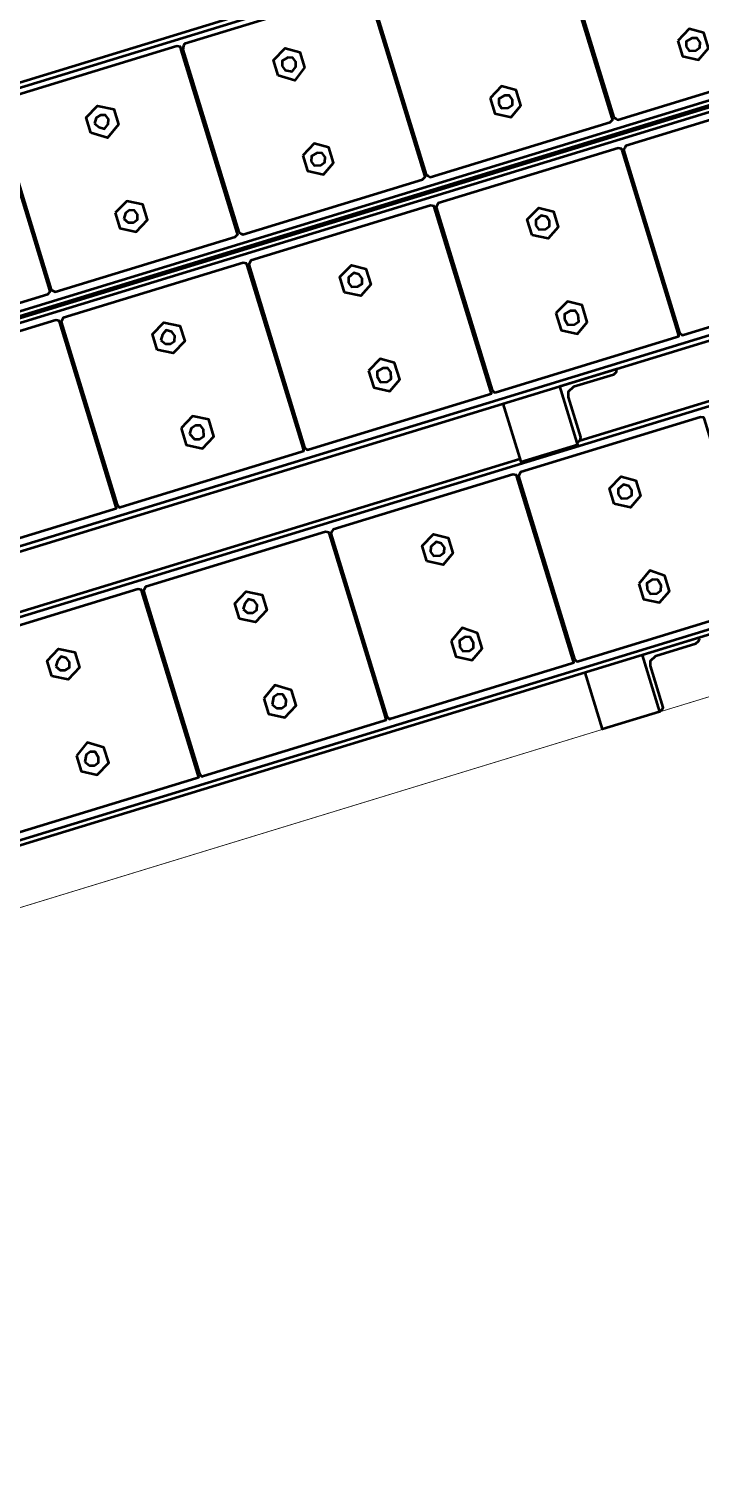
# Model space of a CAD drawing. Header units: inches. Extents: x 543393 to 2689207, y 1841861 to 9121372.
# Drawn here: x 547520.049 to 547520.614, y 1841968.599 to 1841969.817 of the extents above; entities that cross this region are included whole.
import ezdxf

# ---------------------------------------------------------------- set-up
doc = ezdxf.new("R2010")
doc.units = ezdxf.units.IN
doc.header["$MEASUREMENT"] = 0
doc.layers.add('Kich thuoc', color=8, linetype='Continuous', lineweight=18)

# ---------------------------------------------------------------- blocks, each defined once
blk = doc.blocks.new('Dan AC 220')
at = {"lineweight": 50}
for points in [[(103.2, 622.1), (28.8, 622.1), (28.8, 626.2), (28.8, 661.3), (28.8, 668.1), (3788, 668.1), (3788, 672.2), (3788, 958.9), (3737.9, 958.9), (3737.9, 672.2)], [(1037.9, 958.9), (1035.2, 957.6), (1033.9, 956.2), (1033.9, 919.7), (1032.5, 915.7), (1027.1, 912.9), (991.9, 912.9), (989.2, 911.6), (987.9, 910.2), (987.9, 908.9), (1037.9, 908.9), (1037.9, 958.9), (1088, 958.9), (1088, 908.9)], [(78.9, 904.8), (3737.9, 904.8)], [(128.9, 908.9), (3687.9, 908.9)], [(1094.8, 883.2), (1093.4, 883.2)], [(1094.8, 881.8), (1093.4, 881.8)], [(1094.8, 879.1), (1093.4, 879.1)], [(1094.8, 877.8), (1093.4, 877.8)], [(1259.8, 883.2), (1258.4, 883.2)], [(1259.8, 881.8), (1258.4, 881.8)], [(1259.8, 879.1), (1258.4, 879.1)], [(1259.8, 877.8), (1258.4, 877.8)], [(1424.8, 883.2), (1423.5, 883.2)], [(1424.8, 881.8), (1423.5, 881.8)], [(1424.8, 879.1), (1423.5, 879.1)], [(1424.8, 877.8), (1423.5, 877.8)], [(1094.8, 871), (1093.4, 871)], [(1094.8, 869.7), (1093.4, 869.7), (1094.8, 869.7)], [(1094.8, 865.6), (1093.4, 865.6)], [(1259.8, 871), (1258.4, 871)], [(1259.8, 869.7), (1258.4, 869.7), (1259.8, 869.7)], [(1259.8, 865.6), (1258.4, 865.6)], [(1424.8, 871), (1423.5, 871)], [(1424.8, 869.7), (1423.5, 869.7), (1424.8, 869.7)], [(1424.8, 865.6), (1423.5, 865.6)], [(1094.8, 861.5), (1093.4, 861.5)], [(1094.8, 861.5), (1093.4, 861.5), (1094.8, 861.5)], [(1094.8, 857.5), (1093.4, 857.5)], [(1259.8, 861.5), (1258.4, 861.5)], [(1259.8, 861.5), (1258.4, 861.5), (1259.8, 861.5)], [(1259.8, 857.5), (1258.4, 857.5)], [(1424.8, 861.5), (1423.5, 861.5)], [(1424.8, 861.5), (1423.5, 861.5), (1424.8, 861.5)], [(1424.8, 857.5), (1423.5, 857.5)], [(1094.8, 850.7), (1093.4, 850.7)], [(1094.8, 849.4), (1093.4, 849.4)], [(1094.8, 841.3), (1093.4, 841.3)], [(1259.8, 850.7), (1258.4, 850.7)], [(1259.8, 849.4), (1258.4, 849.4)], [(1259.8, 841.3), (1258.4, 841.3)], [(1424.8, 850.7), (1423.5, 850.7)], [(1424.8, 849.4), (1423.5, 849.4)], [(1424.8, 841.3), (1423.5, 841.3)], [(1094.8, 835.8), (1093.4, 835.8)], [(1094.8, 831.8), (1093.4, 831.8)], [(1094.8, 830.4), (1093.4, 830.4)], [(1094.8, 829.1), (1093.4, 829.1)], [(1259.8, 835.8), (1258.4, 835.8)], [(1259.8, 831.8), (1258.4, 831.8)], [(1259.8, 830.4), (1258.4, 830.4)], [(1259.8, 829.1), (1258.4, 829.1)], [(1424.8, 835.8), (1423.5, 835.8)], [(1424.8, 831.8), (1423.5, 831.8)], [(1424.8, 830.4), (1423.5, 830.4)], [(1424.8, 829.1), (1423.5, 829.1)], [(1094.8, 827.7), (1093.4, 827.7)], [(1094.8, 825), (1093.4, 825)], [(1094.8, 823.7), (1093.4, 823.7), (1094.8, 823.7)], [(1094.8, 818.3), (1093.4, 818.3)], [(1094.8, 816.9), (1093.4, 816.9), (1094.8, 816.9)], [(1259.8, 827.7), (1258.4, 827.7)], [(1259.8, 825), (1258.4, 825)], [(1259.8, 823.7), (1258.4, 823.7), (1259.8, 823.7)], [(1259.8, 818.3), (1258.4, 818.3)], [(1259.8, 816.9), (1258.4, 816.9), (1259.8, 816.9)], [(1424.8, 827.7), (1423.5, 827.7)], [(1424.8, 825), (1423.5, 825)], [(1424.8, 823.7), (1423.5, 823.7), (1424.8, 823.7)], [(1424.8, 818.3), (1423.5, 818.3)], [(1424.8, 816.9), (1423.5, 816.9), (1424.8, 816.9)], [(1094.8, 812.8), (1093.4, 812.8)], [(1094.8, 811.5), (1093.4, 811.5)], [(1094.8, 810.1), (1093.4, 810.1)], [(1259.8, 812.8), (1258.4, 812.8)], [(1259.8, 811.5), (1258.4, 811.5)], [(1259.8, 810.1), (1258.4, 810.1)], [(1424.8, 812.8), (1423.5, 812.8)], [(1424.8, 811.5), (1423.5, 811.5)], [(1424.8, 810.1), (1423.5, 810.1)], [(1094.8, 800.7), (1093.4, 800.7)], [(1094.8, 799.3), (1093.4, 799.3)], [(1094.8, 798), (1093.4, 798)], [(1259.8, 800.7), (1258.4, 800.7)], [(1259.8, 799.3), (1258.4, 799.3)], [(1259.8, 798), (1258.4, 798)], [(1424.8, 800.7), (1423.5, 800.7)], [(1424.8, 799.3), (1423.5, 799.3)], [(1424.8, 798), (1423.5, 798)], [(1094.8, 789.9), (1093.4, 789.9), (1094.8, 789.9)], [(1094.8, 788.5), (1093.4, 788.5)], [(1259.8, 789.9), (1258.4, 789.9), (1259.8, 789.9)], [(1259.8, 788.5), (1258.4, 788.5)], [(1424.8, 789.9), (1423.5, 789.9), (1424.8, 789.9)], [(1424.8, 788.5), (1423.5, 788.5)], [(1094.8, 770.9), (1093.4, 770.9)], [(1259.8, 770.9), (1258.4, 770.9)], [(1424.8, 770.9), (1423.5, 770.9)], [(3737.9, 724.9), (78.9, 724.9)], [(1035.2, 720.9), (78.9, 720.9)], [(1088, 672.2), (1088, 723.6), (1037.9, 723.6), (1037.9, 722.2), (1037.9, 672.2), (987.9, 672.2), (989.2, 674.9), (991.9, 676.2), (1027.1, 676.2), (1032.5, 678.9), (1033.9, 683), (1033.9, 718.2), (1035.2, 720.9), (1037.9, 722.2)], [(1934.8, 720.9), (1088, 720.9)], [(3788, 672.2), (28.8, 672.2)], [(929.7, 646.5), (928.4, 646.5)], [(1094.8, 646.5), (1093.4, 646.5)], [(1259.8, 646.5), (1258.4, 646.5)], [(1424.8, 646.5), (1423.5, 646.5)], [(929.7, 645.1), (928.4, 645.1)], [(929.7, 641.1), (928.4, 641.1)], [(929.7, 639.7), (928.4, 639.7)], [(929.7, 639.7), (928.4, 639.7), (929.7, 639.7)], [(929.7, 634.3), (928.4, 634.3)], [(1094.8, 645.1), (1093.4, 645.1)], [(1094.8, 641.1), (1093.4, 641.1)], [(1094.8, 639.7), (1093.4, 639.7)], [(1094.8, 639.7), (1093.4, 639.7), (1094.8, 639.7)], [(1094.8, 634.3), (1093.4, 634.3)], [(1259.8, 645.1), (1258.4, 645.1)], [(1259.8, 641.1), (1258.4, 641.1)], [(1259.8, 639.7), (1258.4, 639.7)], [(1259.8, 639.7), (1258.4, 639.7), (1259.8, 639.7)], [(1259.8, 634.3), (1258.4, 634.3)], [(1424.8, 645.1), (1423.5, 645.1)], [(1424.8, 641.1), (1423.5, 641.1)], [(1424.8, 639.7), (1423.5, 639.7)], [(1424.8, 639.7), (1423.5, 639.7), (1424.8, 639.7)], [(1424.8, 634.3), (1423.5, 634.3)], [(929.7, 632.9), (928.4, 632.9), (929.7, 632.9)], [(929.7, 628.9), (928.4, 628.9)], [(929.7, 624.8), (928.4, 624.8)], [(929.7, 624.8), (928.4, 624.8), (929.7, 624.8)], [(1094.8, 632.9), (1093.4, 632.9), (1094.8, 632.9)], [(1094.8, 628.9), (1093.4, 628.9)], [(1094.8, 624.8), (1093.4, 624.8)], [(1094.8, 624.8), (1093.4, 624.8), (1094.8, 624.8)], [(1259.8, 632.9), (1258.4, 632.9), (1259.8, 632.9)], [(1259.8, 628.9), (1258.4, 628.9)], [(1259.8, 624.8), (1258.4, 624.8)], [(1259.8, 624.8), (1258.4, 624.8), (1259.8, 624.8)], [(1424.8, 632.9), (1423.5, 632.9), (1424.8, 632.9)], [(1424.8, 628.9), (1423.5, 628.9)], [(1424.8, 624.8), (1423.5, 624.8)], [(1424.8, 624.8), (1423.5, 624.8), (1424.8, 624.8)], [(929.7, 619.4), (928.4, 619.4)], [(929.7, 619.4), (928.4, 619.4), (929.7, 619.4)], [(929.7, 614), (928.4, 614)], [(929.7, 612.6), (928.4, 612.6)], [(1094.8, 619.4), (1093.4, 619.4)], [(1094.8, 619.4), (1093.4, 619.4), (1094.8, 619.4)], [(1094.8, 614), (1093.4, 614)], [(1094.8, 612.6), (1093.4, 612.6)], [(1259.8, 619.4), (1258.4, 619.4)], [(1259.8, 619.4), (1258.4, 619.4), (1259.8, 619.4)], [(1259.8, 614), (1258.4, 614)], [(1259.8, 612.6), (1258.4, 612.6)], [(1424.8, 619.4), (1423.5, 619.4)], [(1424.8, 619.4), (1423.5, 619.4), (1424.8, 619.4)], [(1424.8, 614), (1423.5, 614)], [(1424.8, 612.6), (1423.5, 612.6)], [(929.7, 603.2), (928.4, 603.2)], [(929.7, 599.1), (928.4, 599.1)], [(1094.8, 603.2), (1093.4, 603.2)], [(1094.8, 599.1), (1093.4, 599.1)], [(1259.8, 603.2), (1258.4, 603.2)], [(1259.8, 599.1), (1258.4, 599.1)], [(1424.8, 603.2), (1423.5, 603.2)], [(1424.8, 599.1), (1423.5, 599.1)], [(929.7, 595.1), (928.4, 595.1)], [(929.7, 593.7), (928.4, 593.7)], [(929.7, 592.4), (928.4, 592.4)], [(929.7, 591), (928.4, 591)], [(929.7, 588.3), (928.4, 588.3)], [(929.7, 586.9), (928.4, 586.9)], [(929.7, 585.6), (928.4, 585.6)], [(1094.8, 595.1), (1093.4, 595.1)], [(1094.8, 593.7), (1093.4, 593.7)], [(1094.8, 592.4), (1093.4, 592.4)], [(1094.8, 591), (1093.4, 591)], [(1094.8, 588.3), (1093.4, 588.3)], [(1094.8, 586.9), (1093.4, 586.9)], [(1094.8, 585.6), (1093.4, 585.6)], [(1259.8, 595.1), (1258.4, 595.1)], [(1259.8, 593.7), (1258.4, 593.7)], [(1259.8, 592.4), (1258.4, 592.4)], [(1259.8, 591), (1258.4, 591)], [(1259.8, 588.3), (1258.4, 588.3)], [(1259.8, 586.9), (1258.4, 586.9)], [(1259.8, 585.6), (1258.4, 585.6)], [(1424.8, 595.1), (1423.5, 595.1)], [(1424.8, 593.7), (1423.5, 593.7)], [(1424.8, 592.4), (1423.5, 592.4)], [(1424.8, 591), (1423.5, 591)], [(1424.8, 588.3), (1423.5, 588.3)], [(1424.8, 586.9), (1423.5, 586.9)], [(1424.8, 585.6), (1423.5, 585.6)], [(929.7, 581.5), (928.4, 581.5)], [(929.7, 580.2), (928.4, 580.2), (929.7, 580.2)], [(929.7, 576.1), (928.4, 576.1)], [(929.7, 574.8), (928.4, 574.8)], [(929.7, 573.4), (928.4, 573.4)], [(1094.8, 581.5), (1093.4, 581.5)], [(1094.8, 580.2), (1093.4, 580.2), (1094.8, 580.2)], [(1094.8, 576.1), (1093.4, 576.1)], [(1094.8, 574.8), (1093.4, 574.8)], [(1094.8, 573.4), (1093.4, 573.4)], [(1259.8, 581.5), (1258.4, 581.5)], [(1259.8, 580.2), (1258.4, 580.2), (1259.8, 580.2)], [(1259.8, 576.1), (1258.4, 576.1)], [(1259.8, 574.8), (1258.4, 574.8)], [(1259.8, 573.4), (1258.4, 573.4)], [(1424.8, 581.5), (1423.5, 581.5)], [(1424.8, 580.2), (1423.5, 580.2), (1424.8, 580.2)], [(1424.8, 576.1), (1423.5, 576.1)], [(1424.8, 574.8), (1423.5, 574.8)], [(1424.8, 573.4), (1423.5, 573.4)], [(929.7, 564), (928.4, 564)], [(929.7, 562.6), (928.4, 562.6)], [(929.7, 561.2), (928.4, 561.2)], [(1094.8, 564), (1093.4, 564)], [(1094.8, 562.6), (1093.4, 562.6)], [(1094.8, 561.2), (1093.4, 561.2)], [(1259.8, 564), (1258.4, 564)], [(1259.8, 562.6), (1258.4, 562.6)], [(1259.8, 561.2), (1258.4, 561.2)], [(1424.8, 564), (1423.5, 564)], [(1424.8, 562.6), (1423.5, 562.6)], [(1424.8, 561.2), (1423.5, 561.2)], [(929.7, 553.1), (928.4, 553.1), (929.7, 553.1)], [(929.7, 551.8), (928.4, 551.8)], [(1094.8, 553.1), (1093.4, 553.1), (1094.8, 553.1)], [(1094.8, 551.8), (1093.4, 551.8)], [(1259.8, 553.1), (1258.4, 553.1), (1259.8, 553.1)], [(1259.8, 551.8), (1258.4, 551.8)], [(1424.8, 553.1), (1423.5, 553.1), (1424.8, 553.1)], [(1424.8, 551.8), (1423.5, 551.8)], [(3788, 488.2), (3788, 485.5), (3788, 484.1), (28.8, 484.1), (28.8, 485.5), (28.8, 488.2), (3788, 488.2), (3788, 495), (3788, 530.1), (3788, 534.2), (3732.5, 534.2)], [(929.7, 534.2), (928.4, 534.2)], [(1094.8, 534.2), (1093.4, 534.2)], [(1259.8, 534.2), (1258.4, 534.2)], [(1424.8, 534.2), (1423.5, 534.2)], [(28.8, 478.7), (28.8, 481.4), (28.8, 482.8), (3788, 482.8), (3788, 481.4), (3788, 478.7), (28.8, 478.7), (28.8, 472), (28.8, 435.4), (28.8, 432.7), (103.2, 432.7)], [(1037.9, 482.8), (1037.9, 484.1)], [(1088, 482.8), (1088, 484.1)], [(929.7, 455.7), (928.4, 455.7)], [(929.7, 454.4), (928.4, 454.4)], [(929.7, 451.7), (928.4, 451.7)], [(1094.8, 455.7), (1093.4, 455.7)], [(1094.8, 454.4), (1093.4, 454.4)], [(1094.8, 451.7), (1093.4, 451.7)], [(1259.8, 455.7), (1258.4, 455.7)], [(1259.8, 454.4), (1258.4, 454.4)], [(1259.8, 451.7), (1258.4, 451.7)], [(1424.8, 455.7), (1423.5, 455.7)], [(1424.8, 454.4), (1423.5, 454.4)], [(1424.8, 451.7), (1423.5, 451.7)], [(929.7, 450.3), (928.4, 450.3), (929.7, 450.3)], [(929.7, 449), (928.4, 449)], [(929.7, 444.9), (928.4, 444.9)], [(929.7, 443.6), (928.4, 443.6)], [(929.7, 442.2), (928.4, 442.2)], [(1094.8, 450.3), (1093.4, 450.3), (1094.8, 450.3)], [(1094.8, 449), (1093.4, 449)], [(1094.8, 444.9), (1093.4, 444.9)], [(1094.8, 443.6), (1093.4, 443.6)], [(1094.8, 442.2), (1093.4, 442.2)], [(1259.8, 450.3), (1258.4, 450.3), (1259.8, 450.3)], [(1259.8, 449), (1258.4, 449)], [(1259.8, 444.9), (1258.4, 444.9)], [(1259.8, 443.6), (1258.4, 443.6)], [(1259.8, 442.2), (1258.4, 442.2)], [(1424.8, 450.3), (1423.5, 450.3), (1424.8, 450.3)], [(1424.8, 449), (1423.5, 449)], [(1424.8, 444.9), (1423.5, 444.9)], [(1424.8, 443.6), (1423.5, 443.6)], [(1424.8, 442.2), (1423.5, 442.2)], [(929.7, 438.2), (928.4, 438.2)], [(929.7, 434.1), (928.4, 434.1)], [(929.7, 434.1), (928.4, 434.1), (929.7, 434.1)], [(929.7, 430), (928.4, 430), (929.7, 430)], [(929.7, 428.7), (928.4, 428.7)], [(1094.8, 438.2), (1093.4, 438.2)], [(1094.8, 434.1), (1093.4, 434.1)], [(1094.8, 434.1), (1093.4, 434.1), (1094.8, 434.1)], [(1094.8, 430), (1093.4, 430), (1094.8, 430)], [(1094.8, 428.7), (1093.4, 428.7)], [(1259.8, 438.2), (1258.4, 438.2)], [(1259.8, 434.1), (1258.4, 434.1)], [(1259.8, 434.1), (1258.4, 434.1), (1259.8, 434.1)], [(1259.8, 430), (1258.4, 430), (1259.8, 430)], [(1259.8, 428.7), (1258.4, 428.7)], [(1424.8, 438.2), (1423.5, 438.2)], [(1424.8, 434.1), (1423.5, 434.1)], [(1424.8, 434.1), (1423.5, 434.1), (1424.8, 434.1)], [(1424.8, 430), (1423.5, 430), (1424.8, 430)], [(1424.8, 428.7), (1423.5, 428.7)], [(929.7, 417.9), (928.4, 417.9)], [(929.7, 416.5), (928.4, 416.5)], [(1094.8, 417.9), (1093.4, 417.9)], [(1094.8, 416.5), (1093.4, 416.5)], [(1259.8, 417.9), (1258.4, 417.9)], [(1259.8, 416.5), (1258.4, 416.5)], [(1424.8, 417.9), (1423.5, 417.9)], [(1424.8, 416.5), (1423.5, 416.5)], [(929.7, 413.8), (928.4, 413.8)], [(929.7, 409.7), (928.4, 409.7)], [(929.7, 404.3), (928.4, 404.3)], [(1094.8, 413.8), (1093.4, 413.8)], [(1094.8, 409.7), (1093.4, 409.7)], [(1094.8, 404.3), (1093.4, 404.3)], [(1259.8, 413.8), (1258.4, 413.8)], [(1259.8, 409.7), (1258.4, 409.7)], [(1259.8, 404.3), (1258.4, 404.3)], [(1424.8, 413.8), (1423.5, 413.8)], [(1424.8, 409.7), (1423.5, 409.7)], [(929.7, 401.6), (928.4, 401.6)], [(929.7, 397.6), (928.4, 397.6)], [(929.7, 396.2), (928.4, 396.2), (929.7, 396.2)], [(929.7, 392.2), (928.4, 392.2)], [(1094.8, 401.6), (1093.4, 401.6)], [(1094.8, 397.6), (1093.4, 397.6)], [(1094.8, 396.2), (1093.4, 396.2), (1094.8, 396.2)], [(1094.8, 392.2), (1093.4, 392.2)], [(1094.8, 390.8), (1093.4, 390.8)], [(1259.8, 401.6), (1258.4, 401.6)], [(1259.8, 397.6), (1258.4, 397.6)], [(1259.8, 396.2), (1258.4, 396.2), (1259.8, 396.2)], [(1259.8, 392.2), (1258.4, 392.2)], [(1259.8, 390.8), (1258.4, 390.8)], [(1094.8, 389.5), (1093.4, 389.5)], [(1094.8, 385.4), (1093.4, 385.4)], [(1094.8, 384), (1093.4, 384), (1094.8, 384)], [(1094.8, 380), (1093.4, 380)], [(1094.8, 378.6), (1093.4, 378.6)], [(1259.8, 389.5), (1258.4, 389.5)], [(1259.8, 385.4), (1258.4, 385.4)], [(1259.8, 384), (1258.4, 384), (1259.8, 384)], [(1259.8, 380), (1258.4, 380)], [(1259.8, 378.6), (1258.4, 378.6)], [(1094.8, 373.2), (1093.4, 373.2)], [(1094.8, 371.9), (1093.4, 371.9), (1094.8, 371.9)], [(1094.8, 367.8), (1093.4, 367.8)], [(1094.8, 366.5), (1093.4, 366.5)], [(1259.8, 373.2), (1258.4, 373.2)], [(1259.8, 371.9), (1258.4, 371.9), (1259.8, 371.9)], [(1259.8, 367.8), (1258.4, 367.8)], [(1259.8, 366.5), (1258.4, 366.5)], [(1094.8, 362.4), (1093.4, 362.4), (1094.8, 362.4)], [(1094.8, 361), (1093.4, 361)], [(1259.8, 362.4), (1258.4, 362.4), (1259.8, 362.4)], [(1259.8, 361), (1258.4, 361)], [(3732.5, 344.8), (3788, 344.8), (3788, 340.8), (3788, 305.6), (3788, 298.8), (28.8, 298.8), (28.8, 294.8), (28.8, 3.9), (78.9, 3.9), (78.9, 294.8)], [(1094.8, 344.8), (1093.4, 344.8)], [(1259.8, 344.8), (1258.4, 344.8)], [(28.8, 294.8), (3788, 294.8)]]:
    blk.add_lwpolyline(points, dxfattribs=at)
for points in [[(28.8, 958.9), (3788, 958.9), (3788, 3.9), (28.8, 3.9)], [(28.8, 3.9), (3788.8, 3.9), (3788.8, 958.9), (28.8, 958.9)]]:
    blk.add_lwpolyline(points, close=True)
for points in [[(1093.4, 895.4), (1092, 898.1), (1090.7, 898.1), (932.4, 898.1), (929.7, 898.1), (929.7, 895.4), (929.7, 734.4), (929.7, 733), (932.4, 731.7), (1090.7, 731.7), (1092, 733), (1093.4, 734.4)], [(1258.4, 895.4), (1257.1, 898.1), (1255.7, 898.1), (1097.5, 898.1), (1094.8, 898.1), (1094.8, 895.4), (1094.8, 734.4), (1094.8, 733), (1097.5, 731.7), (1255.7, 731.7), (1257.1, 733), (1258.4, 734.4)], [(1423.5, 895.4), (1422.1, 898.1), (1420.8, 898.1), (1262.5, 898.1), (1259.8, 898.1), (1259.8, 895.4), (1259.8, 734.4), (1259.8, 733), (1262.5, 731.7), (1420.8, 731.7), (1422.1, 733), (1423.5, 734.4)], [(1588.5, 895.4), (1587.1, 898.1), (1585.8, 898.1), (1427.5, 898.1), (1424.8, 898.1), (1424.8, 895.4), (1424.8, 734.4), (1424.8, 733), (1427.5, 731.7), (1585.8, 731.7), (1587.1, 733), (1588.5, 734.4)], [(1023.1, 850.7), (1023.1, 864.2), (1010.9, 871), (1000.1, 864.2), (1000.1, 850.7), (1010.9, 842.6)], [(1093.4, 876.4), (1094.8, 876.4)], [(1188.1, 850.7), (1188.1, 864.2), (1175.9, 871), (1165.1, 864.2), (1165.1, 850.7), (1175.9, 842.6)], [(1258.4, 876.4), (1259.8, 876.4)], [(1353.1, 850.7), (1353.1, 864.2), (1340.9, 871), (1328.8, 864.2), (1328.8, 850.7), (1340.9, 842.6)], [(1423.5, 876.4), (1424.8, 876.4)], [(1518.1, 850.7), (1518.1, 864.2), (1506, 871), (1493.8, 864.2), (1493.8, 850.7), (1506, 842.6)], [(1017.6, 857.5), (1016.3, 861.5), (1010.9, 862.9), (1006.8, 861.5), (1005.5, 857.5), (1006.8, 852.1), (1010.9, 850.7), (1016.3, 852.1)], [(1093.4, 856.1), (1094.8, 856.1)], [(1182.7, 857.5), (1181.3, 861.5), (1175.9, 862.9), (1171.9, 861.5), (1170.5, 857.5), (1171.9, 852.1), (1175.9, 850.7), (1181.3, 852.1)], [(1258.4, 856.1), (1259.8, 856.1)], [(1347.7, 857.5), (1345, 861.5), (1340.9, 862.9), (1336.9, 861.5), (1335.5, 857.5), (1336.9, 852.1), (1340.9, 850.7), (1345, 852.1)], [(1423.5, 856.1), (1424.8, 856.1)], [(1512.7, 857.5), (1510, 861.5), (1506, 862.9), (1501.9, 861.5), (1500.6, 857.5), (1501.9, 852.1), (1506, 850.7), (1510, 852.1)], [(1093.4, 844), (1094.8, 844)], [(1258.4, 844), (1259.8, 844)], [(1423.5, 844), (1424.8, 844)], [(1093.4, 806.1), (1094.8, 806.1)], [(1258.4, 806.1), (1259.8, 806.1)], [(1423.5, 806.1), (1424.8, 806.1)], [(1093.4, 793.9), (1094.8, 793.9)], [(1258.4, 793.9), (1259.8, 793.9)], [(1423.5, 793.9), (1424.8, 793.9)], [(1023.1, 780.4), (1023.1, 766.9), (1010.9, 760.1), (1000.1, 766.9), (1000.1, 780.4), (1010.9, 787.1)], [(1188.1, 780.4), (1188.1, 766.9), (1175.9, 760.1), (1165.1, 766.9), (1165.1, 780.4), (1175.9, 787.1)], [(1353.1, 780.4), (1353.1, 766.9), (1340.9, 760.1), (1328.8, 766.9), (1328.8, 780.4), (1340.9, 787.1)], [(1518.1, 780.4), (1518.1, 766.9), (1506, 760.1), (1493.8, 766.9), (1493.8, 780.4), (1506, 787.1)], [(1017.6, 773.6), (1016.3, 777.7), (1010.9, 779), (1006.8, 777.7), (1005.5, 773.6), (1006.8, 769.6), (1010.9, 766.9), (1016.3, 769.6)], [(1182.7, 773.6), (1181.3, 777.7), (1175.9, 779), (1171.9, 777.7), (1170.5, 773.6), (1171.9, 769.6), (1175.9, 766.9), (1181.3, 769.6)], [(1347.7, 773.6), (1345, 777.7), (1340.9, 779), (1336.9, 777.7), (1335.5, 773.6), (1336.9, 769.6), (1340.9, 766.9), (1345, 769.6)], [(1512.7, 773.6), (1510, 777.7), (1506, 779), (1501.9, 777.7), (1500.6, 773.6), (1501.9, 769.6), (1506, 766.9), (1510, 769.6)], [(928.4, 658.6), (927, 661.3), (925.7, 661.3), (767.4, 661.3), (766, 661.3), (764.7, 658.6), (764.7, 497.7), (766, 496.3), (767.4, 495), (925.7, 495), (927, 496.3), (928.4, 497.7)], [(1093.4, 658.6), (1092, 661.3), (1090.7, 661.3), (932.4, 661.3), (929.7, 661.3), (929.7, 658.6), (929.7, 497.7), (929.7, 496.3), (932.4, 495), (1090.7, 495), (1092, 496.3), (1093.4, 497.7)], [(1258.4, 658.6), (1257.1, 661.3), (1255.7, 661.3), (1097.5, 661.3), (1094.8, 661.3), (1094.8, 658.6), (1094.8, 497.7), (1094.8, 496.3), (1097.5, 495), (1255.7, 495), (1257.1, 496.3), (1258.4, 497.7)], [(1423.5, 658.6), (1422.1, 661.3), (1420.8, 661.3), (1262.5, 661.3), (1259.8, 661.3), (1259.8, 658.6), (1259.8, 497.7), (1259.8, 496.3), (1262.5, 495), (1420.8, 495), (1422.1, 496.3), (1423.5, 497.7)], [(1588.5, 658.6), (1587.1, 661.3), (1585.8, 661.3), (1427.5, 661.3), (1424.8, 661.3), (1424.8, 658.6), (1424.8, 497.7), (1424.8, 496.3), (1427.5, 495), (1585.8, 495), (1587.1, 496.3), (1588.5, 497.7)], [(1023.1, 612.6), (1023.1, 627.5), (1010.9, 634.3), (1000.1, 627.5), (1000.1, 612.6), (1010.9, 605.9)], [(1188.1, 612.6), (1188.1, 627.5), (1175.9, 634.3), (1165.1, 627.5), (1165.1, 612.6), (1175.9, 605.9)], [(1353.1, 612.6), (1353.1, 627.5), (1340.9, 634.3), (1328.8, 627.5), (1328.8, 612.6), (1340.9, 605.9)], [(1017.6, 619.4), (1016.3, 624.8), (1010.9, 626.2), (1006.8, 624.8), (1005.5, 619.4), (1006.8, 615.4), (1010.9, 614), (1016.3, 615.4)], [(1182.7, 619.4), (1181.3, 624.8), (1175.9, 626.2), (1171.9, 624.8), (1170.5, 619.4), (1171.9, 615.4), (1175.9, 614), (1181.3, 615.4)], [(1347.7, 619.4), (1345, 624.8), (1340.9, 626.2), (1336.9, 624.8), (1335.5, 619.4), (1336.9, 615.4), (1340.9, 614), (1345, 615.4)], [(928.4, 607.2), (929.7, 607.2)], [(1093.4, 607.2), (1094.8, 607.2)], [(1258.4, 607.2), (1259.8, 607.2)], [(1423.5, 607.2), (1424.8, 607.2)], [(928.4, 569.4), (929.7, 569.4)], [(1093.4, 569.4), (1094.8, 569.4)], [(1258.4, 569.4), (1259.8, 569.4)], [(1423.5, 569.4), (1424.8, 569.4)], [(928.4, 557.2), (929.7, 557.2)], [(1023.1, 543.7), (1023.1, 530.1), (1010.9, 523.4), (1000.1, 530.1), (1000.1, 543.7), (1010.9, 550.4)], [(1093.4, 557.2), (1094.8, 557.2)], [(1188.1, 543.7), (1188.1, 530.1), (1175.9, 523.4), (1165.1, 530.1), (1165.1, 543.7), (1175.9, 550.4)], [(1258.4, 557.2), (1259.8, 557.2)], [(1353.1, 543.7), (1353.1, 530.1), (1340.9, 523.4), (1328.8, 530.1), (1328.8, 543.7), (1340.9, 550.4)], [(1423.5, 557.2), (1424.8, 557.2)], [(1017.6, 536.9), (1016.3, 541), (1010.9, 542.3), (1006.8, 541), (1005.5, 536.9), (1006.8, 532.8), (1010.9, 530.1), (1016.3, 532.8)], [(1182.7, 536.9), (1181.3, 541), (1175.9, 542.3), (1171.9, 541), (1170.5, 536.9), (1171.9, 532.8), (1175.9, 530.1), (1181.3, 532.8)], [(1347.7, 536.9), (1345, 541), (1340.9, 542.3), (1336.9, 541), (1335.5, 536.9), (1336.9, 532.8), (1340.9, 530.1), (1345, 532.8)], [(928.4, 469.3), (927, 470.6), (925.7, 472), (767.4, 472), (766, 470.6), (764.7, 469.3), (764.7, 308.3), (766, 305.6), (767.4, 304.2), (925.7, 304.2), (927, 305.6), (928.4, 308.3)], [(1093.4, 469.3), (1092, 470.6), (1090.7, 472), (932.4, 472), (929.7, 470.6), (929.7, 469.3), (929.7, 308.3), (929.7, 305.6), (932.4, 304.2), (1090.7, 304.2), (1092, 305.6), (1093.4, 308.3)], [(1258.4, 469.3), (1257.1, 470.6), (1255.7, 472), (1097.5, 472), (1094.8, 470.6), (1094.8, 469.3), (1094.8, 308.3), (1094.8, 305.6), (1097.5, 304.2), (1255.7, 304.2), (1257.1, 305.6), (1258.4, 308.3)], [(1423.5, 469.3), (1422.1, 470.6), (1420.8, 472), (1262.5, 472), (1259.8, 470.6), (1259.8, 469.3), (1259.8, 308.3), (1259.8, 305.6), (1262.5, 304.2), (1420.8, 304.2), (1422.1, 305.6), (1423.5, 308.3)], [(1588.5, 469.3), (1587.1, 470.6), (1585.8, 472), (1427.5, 472), (1424.8, 470.6), (1424.8, 469.3), (1424.8, 308.3), (1424.8, 305.6), (1427.5, 304.2), (1585.8, 304.2), (1587.1, 305.6), (1588.5, 308.3)], [(858, 423.3), (858, 436.8), (845.9, 443.6), (835, 436.8), (835, 423.3), (845.9, 416.5)], [(1023.1, 423.3), (1023.1, 436.8), (1010.9, 443.6), (1000.1, 436.8), (1000.1, 423.3), (1010.9, 416.5)], [(1188.1, 423.3), (1188.1, 436.8), (1175.9, 443.6), (1165.1, 436.8), (1165.1, 423.3), (1175.9, 416.5)], [(1353.1, 423.3), (1353.1, 436.8), (1340.9, 443.6), (1328.8, 436.8), (1328.8, 423.3), (1340.9, 416.5)], [(852.6, 430), (851.3, 434.1), (845.9, 435.4), (841.8, 434.1), (840.4, 430), (841.8, 426), (845.9, 424.6), (851.3, 426)], [(1017.6, 430), (1016.3, 434.1), (1010.9, 435.4), (1006.8, 434.1), (1005.5, 430), (1006.8, 426), (1010.9, 424.6), (1016.3, 426)], [(1182.7, 430), (1181.3, 434.1), (1175.9, 435.4), (1171.9, 434.1), (1170.5, 430), (1171.9, 426), (1175.9, 424.6), (1181.3, 426)], [(1347.7, 430), (1345, 434.1), (1340.9, 435.4), (1336.9, 434.1), (1335.5, 430), (1336.9, 426), (1340.9, 424.6), (1345, 426)], [(928.4, 423.3), (929.7, 423.3)], [(1093.4, 423.3), (1094.8, 423.3)], [(1258.4, 423.3), (1259.8, 423.3)], [(1423.5, 423.3), (1424.8, 423.3)], [(928.4, 403), (929.7, 403)], [(1093.4, 403), (1094.8, 403)], [(1258.4, 403), (1259.8, 403)], [(1188.1, 352.9), (1188.1, 339.4), (1175.9, 332.6), (1165.1, 339.4), (1165.1, 352.9), (1175.9, 361)], [(1353.1, 352.9), (1353.1, 339.4), (1340.9, 332.6), (1328.8, 339.4), (1328.8, 352.9), (1340.9, 361)], [(1182.7, 346.2), (1181.3, 350.2), (1175.9, 352.9), (1171.9, 350.2), (1170.5, 346.2), (1171.9, 342.1), (1175.9, 340.8), (1181.3, 342.1)], [(1347.7, 346.2), (1345, 350.2), (1340.9, 352.9), (1336.9, 350.2), (1335.5, 346.2), (1336.9, 342.1), (1340.9, 340.8), (1345, 342.1)]]:
    blk.add_lwpolyline(points, close=True, dxfattribs=at)
blk = doc.blocks.new('NDK1')
blk.add_blockref('Dan AC 220', (240604.4, 54957.5))

msp = doc.modelspace()

# ---------------------------------------------------------------- block references
at = {"layer": 'Kich thuoc', "xscale": 0.001, "yscale": 0.001, "zscale": 0.001, "rotation": 197.0123114188912}
msp.add_blockref('NDK1', (547735.2883, 1842093.4113), dxfattribs=at)

doc.saveas('drawing.dxf')
